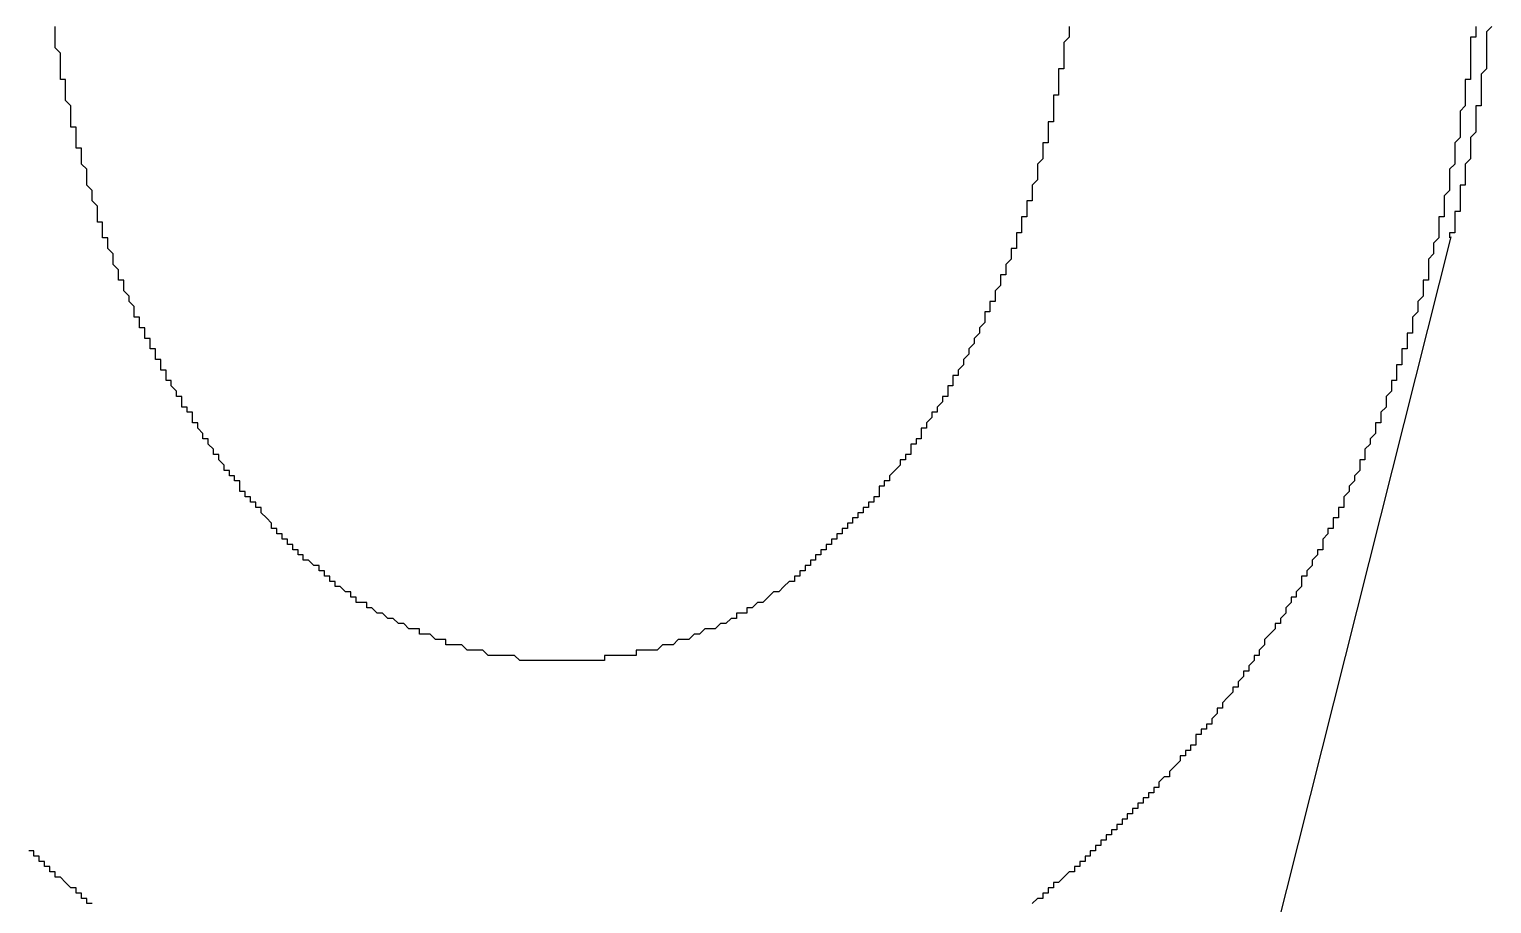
# Model space of a CAD drawing. Header units: inches. Extents: x -233729 to 737493, y -275239 to 196021.
# Drawn here: x 358085.2 to 358362.1, y -220862.6 to -220697.1 of the extents above; entities that cross this region are included whole.
import ezdxf

# ---------------------------------------------------------------- set-up
doc = ezdxf.new("R2010")
doc.units = ezdxf.units.IN
doc.header["$MEASUREMENT"] = 0
doc.layers.add('_FL_FAC_OFFICES', color=252, linetype='Continuous')
doc.layers.add('_FL_FAC_WALLS', color=252, linetype='Continuous')

# ---------------------------------------------------------------- blocks, each defined once
blk = doc.blocks.new('FL_Building')
at = {"layer": '_FL_FAC_OFFICES', "color": 0}
blk.add_line((2245200.35, -305230.83), (2245254.48, -305015.9), dxfattribs=at)
for points in [[(2244998.18, -305010.12, 0), (2244998.18, -305010.12, 0), (2244997.18, -305009.12, 0), (2244997.18, -305009.12, 0), (2244997.18, -305008.12, 0), (2244997.18, -305008.12, 0), (2244997.18, -305007.12, 0), (2244997.18, -305007.12, 0), (2244996.18, -305006.12, 0), (2244996.18, -305006.12, 0), (2244996.18, -305005.12, 0), (2244996.18, -305005.12, 0), (2244996.18, -305004.12, 0), (2244996.18, -305003.12, 0), (2244996.18, -305003.12, 0), (2244995.18, -305002.12, 0), (2244995.18, -305002.12, 0), (2244995.18, -305001.12, 0), (2244995.18, -305001.12, 0), (2244995.18, -305000.12, 0), (2244995.18, -305000.12, 0), (2244995.18, -304999.12, 0), (2244994.18, -304999.12, 0), (2244994.18, -304998.12, 0), (2244994.18, -304998.12, 0), (2244994.18, -304997.12, 0), (2244994.18, -304996.12, 0), (2244994.18, -304996.12, 0), (2244994.18, -304995.12, 0), (2244993.18, -304995.12, 0), (2244993.18, -304994.12, 0), (2244993.18, -304994.12, 0), (2244993.18, -304993.12, 0), (2244993.18, -304993.12, 0), (2244993.18, -304992.12, 0), (2244993.18, -304992.12, 0), (2244993.18, -304991.12, 0), (2244992.18, -304990.12, 0), (2244992.18, -304990.12, 0), (2244992.18, -304989.12, 0), (2244992.18, -304989.12, 0), (2244992.18, -304988.12, 0), (2244992.18, -304988.12, 0), (2244992.18, -304987.12, 0), (2244992.18, -304987.12, 0), (2244992.18, -304986.12, 0), (2244991.18, -304986.12, 0), (2244991.18, -304985.12, 0), (2244991.18, -304984.12, 0), (2244991.18, -304984.12, 0), (2244991.18, -304983.12, 0), (2244991.18, -304983.12, 0), (2244991.18, -304982.12, 0), (2244991.18, -304982.12, 0), (2244991.18, -304981.12, 0), (2244991.18, -304981.12, 0), (2244990.18, -304980.12, 0), (2244990.18, -304980.12, 0), (2244990.18, -304979.12, 0), (2244990.18, -304978.12, 0), (2244990.18, -304978.12, 0), (2244990.18, -304977.12, 0), (2244990.18, -304977.12, 0), (2244990.18, -304976.12, 0)], [(2245182.18, -304976.12, 0), (2245182.18, -304977.12, 0), (2245182.18, -304977.12, 0), (2245182.18, -304978.12, 0), (2245182.18, -304978.12, 0), (2245181.18, -304979.12, 0), (2245181.18, -304980.12, 0), (2245181.18, -304980.12, 0), (2245181.18, -304981.12, 0), (2245181.18, -304981.12, 0), (2245181.18, -304982.12, 0), (2245181.18, -304982.12, 0), (2245181.18, -304983.12, 0), (2245181.18, -304983.12, 0), (2245181.18, -304984.12, 0), (2245180.18, -304984.12, 0), (2245180.18, -304985.12, 0), (2245180.18, -304986.12, 0), (2245180.18, -304986.12, 0), (2245180.18, -304987.12, 0), (2245180.18, -304987.12, 0), (2245180.18, -304988.12, 0), (2245180.18, -304988.12, 0), (2245180.18, -304989.12, 0), (2245179.18, -304989.12, 0), (2245179.18, -304990.12, 0), (2245179.18, -304990.12, 0), (2245179.18, -304991.12, 0), (2245179.18, -304992.12, 0), (2245179.18, -304992.12, 0), (2245179.18, -304993.12, 0), (2245179.18, -304993.12, 0), (2245179.18, -304994.12, 0), (2245178.18, -304994.12, 0), (2245178.18, -304995.12, 0), (2245178.18, -304995.12, 0), (2245178.18, -304996.12, 0), (2245178.18, -304996.12, 0), (2245178.18, -304997.12, 0), (2245178.18, -304998.12, 0), (2245177.18, -304998.12, 0), (2245177.18, -304999.12, 0), (2245177.18, -304999.12, 0), (2245177.18, -305000.12, 0), (2245177.18, -305000.12, 0), (2245177.18, -305001.12, 0), (2245177.18, -305001.12, 0), (2245176.18, -305002.12, 0), (2245176.18, -305002.12, 0), (2245176.18, -305003.12, 0), (2245176.18, -305003.12, 0), (2245176.18, -305004.12, 0), (2245176.18, -305005.12, 0), (2245176.18, -305005.12, 0), (2245175.18, -305006.12, 0), (2245175.18, -305006.12, 0), (2245175.18, -305007.12, 0), (2245175.18, -305007.12, 0), (2245175.18, -305008.12, 0), (2245175.18, -305008.12, 0), (2245175.18, -305009.12, 0), (2245174.18, -305009.12, 0), (2245174.18, -305010.12, 0), (2245174.18, -305010.12, 0)], [(2245259.18, -304976.12, 0), (2245259.18, -304977.12, 0), (2245259.18, -304978.12, 0), (2245258.18, -304978.12, 0), (2245258.18, -304979.12, 0), (2245258.18, -304980.12, 0), (2245258.18, -304981.12, 0), (2245258.18, -304981.12, 0), (2245258.18, -304982.12, 0), (2245258.18, -304983.12, 0), (2245258.18, -304983.12, 0), (2245258.18, -304984.12, 0), (2245258.18, -304985.12, 0), (2245258.18, -304986.12, 0), (2245257.18, -304986.12, 0), (2245257.18, -304987.12, 0), (2245257.18, -304988.12, 0), (2245257.18, -304989.12, 0), (2245257.18, -304989.12, 0), (2245257.18, -304990.12, 0), (2245257.18, -304991.12, 0), (2245257.18, -304991.12, 0), (2245256.18, -304992.12, 0), (2245256.18, -304993.12, 0), (2245256.18, -304994.12, 0), (2245256.18, -304994.12, 0), (2245256.18, -304995.12, 0), (2245256.18, -304996.12, 0), (2245256.18, -304996.12, 0), (2245256.18, -304997.12, 0), (2245255.18, -304998.12, 0), (2245255.18, -304999.12, 0), (2245255.18, -304999.12, 0), (2245255.18, -305000.12, 0), (2245255.18, -305001.12, 0), (2245255.18, -305002.12, 0), (2245255.18, -305002.12, 0), (2245254.18, -305003.12, 0), (2245254.18, -305004.12, 0), (2245254.18, -305004.12, 0), (2245254.18, -305005.12, 0), (2245254.18, -305006.12, 0), (2245254.18, -305007.12, 0), (2245254.18, -305007.12, 0), (2245253.18, -305008.12, 0), (2245253.18, -305009.12, 0), (2245253.18, -305009.12, 0), (2245253.18, -305010.12, 0), (2245253.18, -305011.12, 0), (2245253.18, -305012.12, 0), (2245252.18, -305012.12, 0), (2245252.18, -305013.12, 0), (2245252.18, -305014.12, 0), (2245252.18, -305014.12, 0), (2245252.18, -305015.12, 0), (2245252.18, -305016.12, 0), (2245251.18, -305017.12, 0), (2245251.18, -305017.12, 0), (2245251.18, -305018.12, 0), (2245251.18, -305019.12, 0), (2245251.18, -305019.12, 0), (2245250.18, -305020.12, 0), (2245250.18, -305021.12, 0), (2245250.18, -305022.12, 0), (2245250.18, -305022.12, 0), (2245250.18, -305023.12, 0), (2245250.18, -305024.12, 0), (2245249.18, -305024.12, 0), (2245249.18, -305025.12, 0), (2245249.18, -305026.12, 0), (2245249.18, -305027.12, 0), (2245249.18, -305027.12, 0), (2245248.18, -305028.12, 0), (2245248.18, -305029.12, 0), (2245248.18, -305029.12, 0), (2245248.18, -305030.12, 0), (2245247.18, -305031.12, 0), (2245247.18, -305031.12, 0), (2245247.18, -305032.12, 0), (2245247.18, -305033.12, 0)], [(2245262.18, -304976.12, 0), (2245261.18, -304977.12, 0), (2245261.18, -304978.12, 0), (2245261.18, -304978.12, 0), (2245261.18, -304979.12, 0), (2245261.18, -304979.12, 0), (2245261.18, -304980.12, 0), (2245261.18, -304981.12, 0), (2245261.18, -304981.12, 0), (2245261.18, -304982.12, 0), (2245261.18, -304982.12, 0), (2245261.18, -304983.12, 0), (2245261.18, -304984.12, 0), (2245261.18, -304984.12, 0), (2245260.18, -304985.12, 0), (2245260.18, -304985.12, 0), (2245260.18, -304986.12, 0), (2245260.18, -304987.12, 0), (2245260.18, -304987.12, 0), (2245260.18, -304988.12, 0), (2245260.18, -304988.12, 0), (2245260.18, -304989.12, 0), (2245260.18, -304989.12, 0), (2245260.18, -304990.12, 0), (2245260.18, -304991.12, 0), (2245259.18, -304991.12, 0), (2245259.18, -304992.12, 0), (2245259.18, -304992.12, 0), (2245259.18, -304993.12, 0), (2245259.18, -304994.12, 0), (2245259.18, -304994.12, 0), (2245259.18, -304995.12, 0), (2245259.18, -304995.12, 0), (2245259.18, -304996.12, 0), (2245258.18, -304997.12, 0), (2245258.18, -304997.12, 0), (2245258.18, -304998.12, 0), (2245258.18, -304998.12, 0), (2245258.18, -304999.12, 0), (2245258.18, -304999.12, 0), (2245258.18, -305000.12, 0), (2245258.18, -305001.12, 0), (2245258.18, -305001.12, 0), (2245257.18, -305002.12, 0), (2245257.18, -305002.12, 0), (2245257.18, -305003.12, 0), (2245257.18, -305004.12, 0), (2245257.18, -305004.12, 0), (2245257.18, -305005.12, 0), (2245257.18, -305005.12, 0), (2245257.18, -305006.12, 0), (2245256.18, -305006.12, 0), (2245256.18, -305007.12, 0), (2245256.18, -305008.12, 0), (2245256.18, -305008.12, 0), (2245256.18, -305009.12, 0), (2245256.18, -305009.12, 0), (2245256.18, -305010.12, 0), (2245256.18, -305011.12, 0), (2245255.18, -305011.12, 0), (2245255.18, -305012.12, 0), (2245255.18, -305012.12, 0), (2245255.18, -305013.12, 0), (2245255.18, -305013.12, 0), (2245255.18, -305014.12, 0), (2245255.18, -305015.12, 0), (2245254.18, -305015.12, 0), (2245254.18, -305016.12, 0)], [(2245023.18, -305061.12, 0), (2245023.18, -305060.12, 0), (2245023.18, -305060.12, 0), (2245022.18, -305060.12, 0), (2245022.18, -305059.12, 0), (2245022.18, -305059.12, 0), (2245022.18, -305059.12, 0), (2245021.18, -305058.12, 0), (2245021.18, -305058.12, 0), (2245021.18, -305058.12, 0), (2245021.18, -305057.12, 0), (2245020.18, -305057.12, 0), (2245020.18, -305057.12, 0), (2245020.18, -305056.12, 0), (2245020.18, -305056.12, 0), (2245019.18, -305055.12, 0), (2245019.18, -305055.12, 0), (2245019.18, -305055.12, 0), (2245019.18, -305054.12, 0), (2245018.18, -305054.12, 0), (2245018.18, -305054.12, 0), (2245018.18, -305053.12, 0), (2245018.18, -305053.12, 0), (2245017.18, -305052.12, 0), (2245017.18, -305052.12, 0), (2245017.18, -305052.12, 0), (2245017.18, -305051.12, 0), (2245016.18, -305051.12, 0), (2245016.18, -305051.12, 0), (2245016.18, -305050.12, 0), (2245016.18, -305050.12, 0), (2245016.18, -305049.12, 0), (2245015.18, -305049.12, 0), (2245015.18, -305049.12, 0), (2245015.18, -305048.12, 0), (2245015.18, -305048.12, 0), (2245014.18, -305048.12, 0), (2245014.18, -305047.12, 0), (2245014.18, -305047.12, 0), (2245014.18, -305046.12, 0), (2245013.18, -305046.12, 0), (2245013.18, -305046.12, 0), (2245013.18, -305045.12, 0), (2245013.18, -305045.12, 0), (2245013.18, -305045.12, 0), (2245012.18, -305044.12, 0), (2245012.18, -305044.12, 0), (2245012.18, -305043.12, 0), (2245012.18, -305043.12, 0), (2245011.18, -305043.12, 0), (2245011.18, -305042.12, 0), (2245011.18, -305042.12, 0), (2245011.18, -305041.12, 0), (2245011.18, -305041.12, 0), (2245010.18, -305041.12, 0), (2245010.18, -305040.12, 0), (2245010.18, -305040.12, 0), (2245010.18, -305039.12, 0), (2245010.18, -305039.12, 0), (2245009.18, -305039.12, 0), (2245009.18, -305038.12, 0), (2245009.18, -305038.12, 0), (2245009.18, -305038.12, 0), (2245009.18, -305037.12, 0), (2245008.18, -305037.12, 0), (2245008.18, -305036.12, 0), (2245008.18, -305036.12, 0), (2245008.18, -305036.12, 0), (2245008.18, -305035.12, 0), (2245007.18, -305035.12, 0), (2245007.18, -305034.12, 0), (2245007.18, -305034.12, 0), (2245007.18, -305034.12, 0), (2245007.18, -305033.12, 0), (2245006.18, -305033.12, 0), (2245006.18, -305032.12, 0), (2245006.18, -305032.12, 0), (2245006.18, -305032.12, 0), (2245006.18, -305031.12, 0), (2245005.18, -305031.12, 0), (2245005.18, -305030.12, 0), (2245005.18, -305030.12, 0), (2245005.18, -305030.12, 0), (2245005.18, -305029.12, 0), (2245005.18, -305029.12, 0), (2245004.18, -305028.12, 0), (2245004.18, -305028.12, 0), (2245004.18, -305027.12, 0), (2245004.18, -305027.12, 0), (2245004.18, -305027.12, 0), (2245003.18, -305026.12, 0), (2245003.18, -305026.12, 0), (2245003.18, -305025.12, 0), (2245003.18, -305025.12, 0), (2245003.18, -305025.12, 0), (2245003.18, -305024.12, 0), (2245002.18, -305024.12, 0), (2245002.18, -305023.12, 0), (2245002.18, -305023.12, 0), (2245002.18, -305023.12, 0), (2245002.18, -305022.12, 0), (2245002.18, -305022.12, 0), (2245001.18, -305021.12, 0), (2245001.18, -305021.12, 0), (2245001.18, -305020.12, 0), (2245001.18, -305020.12, 0), (2245001.18, -305020.12, 0), (2245001.18, -305019.12, 0), (2245001.18, -305019.12, 0), (2245000.18, -305018.12, 0), (2245000.18, -305018.12, 0), (2245000.18, -305018.12, 0), (2245000.18, -305017.12, 0), (2245000.18, -305017.12, 0), (2245000.18, -305016.12, 0), (2244999.18, -305016.12, 0), (2244999.18, -305015.12, 0), (2244999.18, -305015.12, 0), (2244999.18, -305015.12, 0), (2244999.18, -305014.12, 0), (2244999.18, -305014.12, 0), (2244999.18, -305013.12, 0), (2244999.18, -305013.12, 0), (2244998.18, -305013.12, 0), (2244998.18, -305012.12, 0), (2244998.18, -305012.12, 0), (2244998.18, -305011.12, 0), (2244998.18, -305011.12, 0), (2244998.18, -305010.12, 0)], [(2245174.18, -305010.12, 0), (2245174.18, -305011.12, 0), (2245174.18, -305011.12, 0), (2245174.18, -305012.12, 0), (2245173.18, -305012.12, 0), (2245173.18, -305013.12, 0), (2245173.18, -305013.12, 0), (2245173.18, -305013.12, 0), (2245173.18, -305014.12, 0), (2245173.18, -305014.12, 0), (2245173.18, -305015.12, 0), (2245173.18, -305015.12, 0), (2245172.18, -305015.12, 0), (2245172.18, -305016.12, 0), (2245172.18, -305016.12, 0), (2245172.18, -305017.12, 0), (2245172.18, -305017.12, 0), (2245172.18, -305018.12, 0), (2245171.18, -305018.12, 0), (2245171.18, -305018.12, 0), (2245171.18, -305019.12, 0), (2245171.18, -305019.12, 0), (2245171.18, -305020.12, 0), (2245171.18, -305020.12, 0), (2245171.18, -305020.12, 0), (2245170.18, -305021.12, 0), (2245170.18, -305021.12, 0), (2245170.18, -305022.12, 0), (2245170.18, -305022.12, 0), (2245170.18, -305023.12, 0), (2245170.18, -305023.12, 0), (2245169.18, -305023.12, 0), (2245169.18, -305024.12, 0), (2245169.18, -305024.12, 0), (2245169.18, -305025.12, 0), (2245169.18, -305025.12, 0), (2245169.18, -305025.12, 0), (2245168.18, -305026.12, 0), (2245168.18, -305026.12, 0), (2245168.18, -305027.12, 0), (2245168.18, -305027.12, 0), (2245168.18, -305027.12, 0), (2245168.18, -305028.12, 0), (2245167.18, -305028.12, 0), (2245167.18, -305029.12, 0), (2245167.18, -305029.12, 0), (2245167.18, -305030.12, 0), (2245167.18, -305030.12, 0), (2245166.18, -305030.12, 0), (2245166.18, -305031.12, 0), (2245166.18, -305031.12, 0), (2245166.18, -305032.12, 0), (2245166.18, -305032.12, 0), (2245166.18, -305032.12, 0), (2245165.18, -305033.12, 0), (2245165.18, -305033.12, 0), (2245165.18, -305034.12, 0), (2245165.18, -305034.12, 0), (2245165.18, -305034.12, 0), (2245164.18, -305035.12, 0), (2245164.18, -305035.12, 0), (2245164.18, -305036.12, 0), (2245164.18, -305036.12, 0), (2245164.18, -305036.12, 0), (2245163.18, -305037.12, 0), (2245163.18, -305037.12, 0), (2245163.18, -305038.12, 0), (2245163.18, -305038.12, 0), (2245163.18, -305038.12, 0), (2245162.18, -305039.12, 0), (2245162.18, -305039.12, 0), (2245162.18, -305039.12, 0), (2245162.18, -305040.12, 0), (2245162.18, -305040.12, 0), (2245161.18, -305041.12, 0), (2245161.18, -305041.12, 0), (2245161.18, -305041.12, 0), (2245161.18, -305042.12, 0), (2245160.18, -305042.12, 0), (2245160.18, -305043.12, 0), (2245160.18, -305043.12, 0), (2245160.18, -305043.12, 0), (2245160.18, -305044.12, 0), (2245159.18, -305044.12, 0), (2245159.18, -305045.12, 0), (2245159.18, -305045.12, 0), (2245159.18, -305045.12, 0), (2245159.18, -305046.12, 0), (2245158.18, -305046.12, 0), (2245158.18, -305046.12, 0), (2245158.18, -305047.12, 0), (2245158.18, -305047.12, 0), (2245157.18, -305048.12, 0), (2245157.18, -305048.12, 0), (2245157.18, -305048.12, 0), (2245157.18, -305049.12, 0), (2245156.18, -305049.12, 0), (2245156.18, -305049.12, 0), (2245156.18, -305050.12, 0), (2245156.18, -305050.12, 0), (2245155.18, -305051.12, 0), (2245155.18, -305051.12, 0), (2245155.18, -305051.12, 0), (2245155.18, -305052.12, 0), (2245155.18, -305052.12, 0), (2245154.18, -305052.12, 0), (2245154.18, -305053.12, 0), (2245154.18, -305053.12, 0), (2245154.18, -305054.12, 0), (2245153.18, -305054.12, 0), (2245153.18, -305054.12, 0), (2245153.18, -305055.12, 0), (2245153.18, -305055.12, 0), (2245152.18, -305055.12, 0), (2245152.18, -305056.12, 0), (2245152.18, -305056.12, 0), (2245152.18, -305057.12, 0), (2245151.18, -305057.12, 0), (2245151.18, -305057.12, 0), (2245151.18, -305058.12, 0), (2245151.18, -305058.12, 0), (2245150.18, -305058.12, 0), (2245150.18, -305059.12, 0), (2245150.18, -305059.12, 0), (2245150.18, -305059.12, 0), (2245149.18, -305060.12, 0), (2245149.18, -305060.12, 0), (2245149.18, -305060.12, 0), (2245148.18, -305061.12, 0)], [(2245247.18, -305033.12, 0), (2245247.18, -305034.12, 0), (2245246.18, -305034.12, 0), (2245246.18, -305035.12, 0), (2245246.18, -305035.12, 0), (2245246.18, -305036.12, 0), (2245246.18, -305037.12, 0), (2245245.18, -305037.12, 0), (2245245.18, -305038.12, 0), (2245245.18, -305038.12, 0), (2245245.18, -305039.12, 0), (2245245.18, -305040.12, 0), (2245244.18, -305040.12, 0), (2245244.18, -305041.12, 0), (2245244.18, -305041.12, 0), (2245244.18, -305042.12, 0), (2245244.18, -305043.12, 0), (2245243.18, -305043.12, 0), (2245243.18, -305044.12, 0), (2245243.18, -305045.12, 0), (2245243.18, -305045.12, 0), (2245242.18, -305046.12, 0), (2245242.18, -305046.12, 0), (2245242.18, -305047.12, 0), (2245242.18, -305048.12, 0), (2245242.18, -305048.12, 0), (2245241.18, -305049.12, 0), (2245241.18, -305049.12, 0), (2245241.18, -305050.12, 0), (2245241.18, -305051.12, 0), (2245240.18, -305051.12, 0), (2245240.18, -305052.12, 0), (2245240.18, -305052.12, 0), (2245240.18, -305053.12, 0), (2245239.18, -305054.12, 0), (2245239.18, -305054.12, 0), (2245239.18, -305055.12, 0), (2245239.18, -305055.12, 0), (2245238.18, -305056.12, 0), (2245238.18, -305057.12, 0), (2245238.18, -305057.12, 0), (2245238.18, -305058.12, 0), (2245237.18, -305058.12, 0), (2245237.18, -305059.12, 0), (2245237.18, -305060.12, 0), (2245237.18, -305060.12, 0), (2245236.18, -305061.12, 0), (2245236.18, -305061.12, 0), (2245236.18, -305062.12, 0), (2245236.18, -305062.12, 0), (2245235.18, -305063.12, 0), (2245235.18, -305064.12, 0), (2245235.18, -305064.12, 0), (2245234.18, -305065.12, 0), (2245234.18, -305065.12, 0), (2245234.18, -305066.12, 0), (2245234.18, -305067.12, 0), (2245233.18, -305067.12, 0), (2245233.18, -305068.12, 0), (2245233.18, -305068.12, 0), (2245233.18, -305069.12, 0), (2245232.18, -305069.12, 0), (2245232.18, -305070.12, 0), (2245232.18, -305071.12, 0), (2245231.18, -305071.12, 0), (2245231.18, -305072.12, 0), (2245231.18, -305072.12, 0), (2245230.18, -305073.12, 0), (2245230.18, -305074.12, 0), (2245230.18, -305074.12, 0), (2245230.18, -305075.12, 0), (2245229.18, -305075.12, 0), (2245229.18, -305076.12, 0), (2245229.18, -305076.12, 0), (2245228.18, -305077.12, 0), (2245228.18, -305077.12, 0), (2245228.18, -305078.12, 0), (2245227.18, -305079.12, 0), (2245227.18, -305079.12, 0), (2245227.18, -305080.12, 0), (2245226.18, -305080.12, 0), (2245226.18, -305081.12, 0), (2245226.18, -305081.12, 0), (2245226.18, -305082.12, 0), (2245225.18, -305083.12, 0), (2245225.18, -305083.12, 0), (2245225.18, -305084.12, 0), (2245224.18, -305084.12, 0), (2245224.18, -305085.12, 0), (2245224.18, -305085.12, 0), (2245223.18, -305086.12, 0), (2245223.18, -305086.12, 0), (2245223.18, -305087.12, 0), (2245222.18, -305088.12, 0), (2245222.18, -305088.12, 0), (2245222.18, -305089.12, 0), (2245221.18, -305089.12, 0), (2245221.18, -305090.12, 0), (2245221.18, -305090.12, 0), (2245220.18, -305091.12, 0), (2245220.18, -305091.12, 0), (2245219.18, -305092.12, 0), (2245219.18, -305093.12, 0), (2245219.18, -305093.12, 0), (2245218.18, -305094.12, 0), (2245218.18, -305094.12, 0), (2245218.18, -305095.12, 0), (2245217.18, -305095.12, 0), (2245217.18, -305096.12, 0), (2245217.18, -305096.12, 0), (2245216.18, -305097.12, 0), (2245216.18, -305097.12, 0), (2245216.18, -305098.12, 0), (2245215.18, -305098.12, 0), (2245215.18, -305099.12, 0), (2245214.18, -305100.12, 0), (2245214.18, -305100.12, 0), (2245214.18, -305101.12, 0), (2245213.18, -305101.12, 0), (2245213.18, -305102.12, 0), (2245213.18, -305102.12, 0), (2245212.18, -305103.12, 0), (2245212.18, -305103.12, 0), (2245211.18, -305104.12, 0), (2245211.18, -305104.12, 0), (2245211.18, -305105.12, 0), (2245210.18, -305105.12, 0), (2245210.18, -305106.12, 0), (2245210.18, -305106.12, 0)], [(2245044.18, -305082.12, 0), (2245044.18, -305082.12, 0), (2245044.18, -305082.12, 0), (2245043.18, -305082.12, 0), (2245043.18, -305082.12, 0), (2245043.18, -305081.12, 0), (2245043.18, -305081.12, 0), (2245043.18, -305081.12, 0), (2245043.18, -305081.12, 0), (2245042.18, -305081.12, 0), (2245042.18, -305081.12, 0), (2245042.18, -305081.12, 0), (2245042.18, -305080.12, 0), (2245042.18, -305080.12, 0), (2245041.18, -305080.12, 0), (2245041.18, -305080.12, 0), (2245041.18, -305080.12, 0), (2245041.18, -305080.12, 0), (2245041.18, -305079.12, 0), (2245041.18, -305079.12, 0), (2245040.18, -305079.12, 0), (2245040.18, -305079.12, 0), (2245040.18, -305079.12, 0), (2245040.18, -305079.12, 0), (2245040.18, -305079.12, 0), (2245040.18, -305078.12, 0), (2245039.18, -305078.12, 0), (2245039.18, -305078.12, 0), (2245039.18, -305078.12, 0), (2245039.18, -305078.12, 0), (2245039.18, -305078.12, 0), (2245038.18, -305077.12, 0), (2245038.18, -305077.12, 0), (2245038.18, -305077.12, 0), (2245038.18, -305077.12, 0), (2245038.18, -305077.12, 0), (2245038.18, -305077.12, 0), (2245037.18, -305077.12, 0), (2245037.18, -305076.12, 0), (2245037.18, -305076.12, 0), (2245037.18, -305076.12, 0), (2245037.18, -305076.12, 0), (2245037.18, -305076.12, 0), (2245036.18, -305076.12, 0), (2245036.18, -305075.12, 0), (2245036.18, -305075.12, 0), (2245036.18, -305075.12, 0), (2245036.18, -305075.12, 0), (2245036.18, -305075.12, 0), (2245035.18, -305075.12, 0), (2245035.18, -305074.12, 0), (2245035.18, -305074.12, 0), (2245035.18, -305074.12, 0), (2245035.18, -305074.12, 0), (2245035.18, -305074.12, 0), (2245034.18, -305074.12, 0), (2245034.18, -305073.12, 0), (2245034.18, -305073.12, 0), (2245034.18, -305073.12, 0), (2245034.18, -305073.12, 0), (2245034.18, -305073.12, 0), (2245033.18, -305073.12, 0), (2245033.18, -305072.12, 0), (2245033.18, -305072.12, 0), (2245033.18, -305072.12, 0), (2245033.18, -305072.12, 0), (2245033.18, -305072.12, 0), (2245032.18, -305072.12, 0), (2245032.18, -305071.12, 0), (2245032.18, -305071.12, 0), (2245032.18, -305071.12, 0), (2245032.18, -305071.12, 0), (2245032.18, -305071.12, 0), (2245031.18, -305071.12, 0), (2245031.18, -305070.12, 0), (2245031.18, -305070.12, 0), (2245031.18, -305070.12, 0), (2245031.18, -305070.12, 0), (2245031.18, -305070.12, 0), (2245031.18, -305070.12, 0), (2245030.18, -305069.12, 0), (2245030.18, -305069.12, 0), (2245030.18, -305069.12, 0), (2245030.18, -305069.12, 0), (2245030.18, -305069.12, 0), (2245030.18, -305069.12, 0), (2245029.18, -305068.12, 0), (2245029.18, -305068.12, 0), (2245029.18, -305068.12, 0), (2245029.18, -305068.12, 0), (2245029.18, -305068.12, 0), (2245029.18, -305068.12, 0), (2245029.18, -305067.12, 0), (2245028.18, -305067.12, 0), (2245028.18, -305067.12, 0), (2245028.18, -305067.12, 0), (2245028.18, -305067.12, 0), (2245028.18, -305066.12, 0), (2245028.18, -305066.12, 0), (2245027.18, -305066.12, 0), (2245027.18, -305066.12, 0), (2245027.18, -305066.12, 0), (2245027.18, -305066.12, 0), (2245027.18, -305065.12, 0), (2245027.18, -305065.12, 0), (2245027.18, -305065.12, 0), (2245026.18, -305065.12, 0), (2245026.18, -305065.12, 0), (2245026.18, -305065.12, 0), (2245026.18, -305064.12, 0), (2245026.18, -305064.12, 0), (2245026.18, -305064.12, 0), (2245026.18, -305064.12, 0), (2245025.18, -305064.12, 0), (2245025.18, -305063.12, 0), (2245025.18, -305063.12, 0), (2245025.18, -305063.12, 0), (2245025.18, -305063.12, 0), (2245025.18, -305063.12, 0), (2245025.18, -305062.12, 0), (2245024.18, -305062.12, 0), (2245024.18, -305062.12, 0), (2245024.18, -305062.12, 0), (2245024.18, -305062.12, 0), (2245024.18, -305062.12, 0), (2245024.18, -305061.12, 0), (2245024.18, -305061.12, 0), (2245023.18, -305061.12, 0), (2245023.18, -305061.12, 0)], [(2245148.18, -305061.12, 0), (2245148.18, -305061.12, 0), (2245148.18, -305061.12, 0), (2245148.18, -305061.12, 0), (2245148.18, -305062.12, 0), (2245148.18, -305062.12, 0), (2245148.18, -305062.12, 0), (2245147.18, -305062.12, 0), (2245147.18, -305062.12, 0), (2245147.18, -305062.12, 0), (2245147.18, -305063.12, 0), (2245147.18, -305063.12, 0), (2245147.18, -305063.12, 0), (2245147.18, -305063.12, 0), (2245146.18, -305063.12, 0), (2245146.18, -305064.12, 0), (2245146.18, -305064.12, 0), (2245146.18, -305064.12, 0), (2245146.18, -305064.12, 0), (2245146.18, -305064.12, 0), (2245146.18, -305065.12, 0), (2245145.18, -305065.12, 0), (2245145.18, -305065.12, 0), (2245145.18, -305065.12, 0), (2245145.18, -305065.12, 0), (2245145.18, -305065.12, 0), (2245145.18, -305066.12, 0), (2245145.18, -305066.12, 0), (2245144.18, -305066.12, 0), (2245144.18, -305066.12, 0), (2245144.18, -305066.12, 0), (2245144.18, -305066.12, 0), (2245144.18, -305067.12, 0), (2245144.18, -305067.12, 0), (2245144.18, -305067.12, 0), (2245143.18, -305067.12, 0), (2245143.18, -305067.12, 0), (2245143.18, -305068.12, 0), (2245143.18, -305068.12, 0), (2245143.18, -305068.12, 0), (2245143.18, -305068.12, 0), (2245142.18, -305068.12, 0), (2245142.18, -305068.12, 0), (2245142.18, -305069.12, 0), (2245142.18, -305069.12, 0), (2245142.18, -305069.12, 0), (2245142.18, -305069.12, 0), (2245142.18, -305069.12, 0), (2245141.18, -305069.12, 0), (2245141.18, -305070.12, 0), (2245141.18, -305070.12, 0), (2245141.18, -305070.12, 0), (2245141.18, -305070.12, 0), (2245141.18, -305070.12, 0), (2245140.18, -305070.12, 0), (2245140.18, -305071.12, 0), (2245140.18, -305071.12, 0), (2245140.18, -305071.12, 0), (2245140.18, -305071.12, 0), (2245140.18, -305071.12, 0), (2245139.18, -305071.12, 0), (2245139.18, -305072.12, 0), (2245139.18, -305072.12, 0), (2245139.18, -305072.12, 0), (2245139.18, -305072.12, 0), (2245139.18, -305072.12, 0), (2245138.18, -305072.12, 0), (2245138.18, -305073.12, 0), (2245138.18, -305073.12, 0), (2245138.18, -305073.12, 0), (2245138.18, -305073.12, 0), (2245138.18, -305073.12, 0), (2245137.18, -305073.12, 0), (2245137.18, -305074.12, 0), (2245137.18, -305074.12, 0), (2245137.18, -305074.12, 0), (2245137.18, -305074.12, 0), (2245137.18, -305074.12, 0), (2245136.18, -305074.12, 0), (2245136.18, -305075.12, 0), (2245136.18, -305075.12, 0), (2245136.18, -305075.12, 0), (2245136.18, -305075.12, 0), (2245136.18, -305075.12, 0), (2245135.18, -305075.12, 0), (2245135.18, -305076.12, 0), (2245135.18, -305076.12, 0), (2245135.18, -305076.12, 0), (2245135.18, -305076.12, 0), (2245135.18, -305076.12, 0), (2245134.18, -305076.12, 0), (2245134.18, -305077.12, 0), (2245134.18, -305077.12, 0), (2245134.18, -305077.12, 0), (2245134.18, -305077.12, 0), (2245134.18, -305077.12, 0), (2245133.18, -305077.12, 0), (2245133.18, -305077.12, 0), (2245133.18, -305078.12, 0), (2245133.18, -305078.12, 0), (2245133.18, -305078.12, 0), (2245133.18, -305078.12, 0), (2245132.18, -305078.12, 0), (2245132.18, -305078.12, 0), (2245132.18, -305079.12, 0), (2245132.18, -305079.12, 0), (2245132.18, -305079.12, 0), (2245131.18, -305079.12, 0), (2245131.18, -305079.12, 0), (2245131.18, -305079.12, 0), (2245131.18, -305079.12, 0), (2245131.18, -305080.12, 0), (2245131.18, -305080.12, 0), (2245130.18, -305080.12, 0), (2245130.18, -305080.12, 0), (2245130.18, -305080.12, 0), (2245130.18, -305080.12, 0), (2245130.18, -305081.12, 0), (2245130.18, -305081.12, 0), (2245129.18, -305081.12, 0), (2245129.18, -305081.12, 0), (2245129.18, -305081.12, 0), (2245129.18, -305081.12, 0), (2245129.18, -305081.12, 0), (2245128.18, -305082.12, 0), (2245128.18, -305082.12, 0), (2245128.18, -305082.12, 0), (2245128.18, -305082.12, 0), (2245128.18, -305082.12, 0)], [(2245128.18, -305082.12, 0), (2245127.18, -305083.12, 0), (2245127.18, -305083.12, 0), (2245126.18, -305083.12, 0), (2245125.18, -305084.12, 0), (2245125.18, -305084.12, 0), (2245124.18, -305085.12, 0), (2245124.18, -305085.12, 0), (2245123.18, -305085.12, 0), (2245122.18, -305086.12, 0), (2245122.18, -305086.12, 0), (2245121.18, -305086.12, 0), (2245121.18, -305087.12, 0), (2245120.18, -305087.12, 0), (2245119.18, -305087.12, 0), (2245119.18, -305088.12, 0), (2245118.18, -305088.12, 0), (2245118.18, -305088.12, 0), (2245117.18, -305089.12, 0), (2245116.18, -305089.12, 0), (2245116.18, -305089.12, 0), (2245115.18, -305090.12, 0), (2245114.18, -305090.12, 0), (2245114.18, -305090.12, 0), (2245113.18, -305090.12, 0), (2245112.18, -305091.12, 0), (2245112.18, -305091.12, 0), (2245111.18, -305091.12, 0), (2245111.18, -305091.12, 0), (2245110.18, -305092.12, 0), (2245109.18, -305092.12, 0), (2245109.18, -305092.12, 0), (2245108.18, -305092.12, 0), (2245107.18, -305093.12, 0), (2245107.18, -305093.12, 0), (2245106.18, -305093.12, 0), (2245105.18, -305093.12, 0), (2245105.18, -305093.12, 0), (2245104.18, -305094.12, 0), (2245103.18, -305094.12, 0), (2245103.18, -305094.12, 0), (2245102.18, -305094.12, 0), (2245101.18, -305094.12, 0), (2245100.18, -305094.12, 0), (2245100.18, -305095.12, 0), (2245099.18, -305095.12, 0), (2245098.18, -305095.12, 0), (2245098.18, -305095.12, 0), (2245097.18, -305095.12, 0), (2245096.18, -305095.12, 0), (2245096.18, -305095.12, 0), (2245095.18, -305095.12, 0), (2245094.18, -305095.12, 0), (2245094.18, -305096.12, 0), (2245093.18, -305096.12, 0), (2245092.18, -305096.12, 0), (2245091.18, -305096.12, 0), (2245091.18, -305096.12, 0), (2245090.18, -305096.12, 0), (2245089.18, -305096.12, 0), (2245089.18, -305096.12, 0), (2245088.18, -305096.12, 0), (2245087.18, -305096.12, 0), (2245087.18, -305096.12, 0), (2245086.18, -305096.12, 0), (2245085.18, -305096.12, 0), (2245084.18, -305096.12, 0), (2245084.18, -305096.12, 0), (2245083.18, -305096.12, 0), (2245082.18, -305096.12, 0), (2245082.18, -305096.12, 0), (2245081.18, -305096.12, 0), (2245080.18, -305096.12, 0), (2245080.18, -305096.12, 0), (2245079.18, -305096.12, 0), (2245078.18, -305096.12, 0), (2245077.18, -305095.12, 0), (2245077.18, -305095.12, 0), (2245076.18, -305095.12, 0), (2245075.18, -305095.12, 0), (2245075.18, -305095.12, 0), (2245074.18, -305095.12, 0), (2245073.18, -305095.12, 0), (2245073.18, -305095.12, 0), (2245072.18, -305095.12, 0), (2245071.18, -305094.12, 0), (2245071.18, -305094.12, 0), (2245070.18, -305094.12, 0), (2245069.18, -305094.12, 0), (2245069.18, -305094.12, 0), (2245068.18, -305094.12, 0), (2245067.18, -305093.12, 0), (2245067.18, -305093.12, 0), (2245066.18, -305093.12, 0), (2245065.18, -305093.12, 0), (2245064.18, -305093.12, 0), (2245064.18, -305092.12, 0), (2245063.18, -305092.12, 0), (2245063.18, -305092.12, 0), (2245062.18, -305092.12, 0), (2245061.18, -305091.12, 0), (2245061.18, -305091.12, 0), (2245060.18, -305091.12, 0), (2245059.18, -305091.12, 0), (2245059.18, -305090.12, 0), (2245058.18, -305090.12, 0), (2245057.18, -305090.12, 0), (2245057.18, -305090.12, 0), (2245056.18, -305089.12, 0), (2245055.18, -305089.12, 0), (2245055.18, -305089.12, 0), (2245054.18, -305088.12, 0), (2245054.18, -305088.12, 0), (2245053.18, -305088.12, 0), (2245052.18, -305087.12, 0), (2245052.18, -305087.12, 0), (2245051.18, -305087.12, 0), (2245050.18, -305086.12, 0), (2245050.18, -305086.12, 0), (2245049.18, -305086.12, 0), (2245049.18, -305085.12, 0), (2245048.18, -305085.12, 0), (2245047.18, -305085.12, 0), (2245047.18, -305084.12, 0), (2245046.18, -305084.12, 0), (2245046.18, -305083.12, 0), (2245045.18, -305083.12, 0), (2245045.18, -305083.12, 0), (2245044.18, -305082.12, 0)], [(2244997.18, -305142.12, 0), (2244997.18, -305142.12, 0), (2244996.18, -305142.12, 0), (2244996.18, -305141.12, 0), (2244996.18, -305141.12, 0), (2244995.18, -305141.12, 0), (2244995.18, -305141.12, 0), (2244995.18, -305140.12, 0), (2244995.18, -305140.12, 0), (2244994.18, -305140.12, 0), (2244994.18, -305140.12, 0), (2244994.18, -305139.12, 0), (2244993.18, -305139.12, 0), (2244993.18, -305139.12, 0), (2244993.18, -305139.12, 0), (2244992.18, -305138.12, 0), (2244992.18, -305138.12, 0), (2244992.18, -305138.12, 0), (2244992.18, -305138.12, 0), (2244991.18, -305137.12, 0), (2244991.18, -305137.12, 0), (2244991.18, -305137.12, 0), (2244990.18, -305137.12, 0), (2244990.18, -305136.12, 0), (2244990.18, -305136.12, 0), (2244989.18, -305136.12, 0), (2244989.18, -305136.12, 0), (2244989.18, -305135.12, 0), (2244989.18, -305135.12, 0), (2244988.18, -305135.12, 0), (2244988.18, -305135.12, 0), (2244988.18, -305134.12, 0), (2244987.18, -305134.12, 0), (2244987.18, -305134.12, 0), (2244987.18, -305133.12, 0), (2244987.18, -305133.12, 0), (2244986.18, -305133.12, 0), (2244986.18, -305133.12, 0), (2244986.18, -305132.12, 0), (2244985.18, -305132.12, 0)], [(2245210.18, -305106.12, 0), (2245209.18, -305107.12, 0), (2245209.18, -305107.12, 0), (2245209.18, -305107.12, 0), (2245209.18, -305108.12, 0), (2245208.18, -305108.12, 0), (2245208.18, -305108.12, 0), (2245208.18, -305109.12, 0), (2245208.18, -305109.12, 0), (2245207.18, -305109.12, 0), (2245207.18, -305109.12, 0), (2245207.18, -305110.12, 0), (2245207.18, -305110.12, 0), (2245206.18, -305110.12, 0), (2245206.18, -305111.12, 0), (2245206.18, -305111.12, 0), (2245206.18, -305111.12, 0), (2245206.18, -305112.12, 0), (2245205.18, -305112.12, 0), (2245205.18, -305112.12, 0), (2245205.18, -305113.12, 0), (2245205.18, -305113.12, 0), (2245204.18, -305113.12, 0), (2245204.18, -305113.12, 0), (2245204.18, -305114.12, 0), (2245204.18, -305114.12, 0), (2245203.18, -305114.12, 0), (2245203.18, -305115.12, 0), (2245203.18, -305115.12, 0), (2245203.18, -305115.12, 0), (2245202.18, -305116.12, 0), (2245202.18, -305116.12, 0), (2245202.18, -305116.12, 0), (2245202.18, -305116.12, 0), (2245201.18, -305117.12, 0), (2245201.18, -305117.12, 0), (2245201.18, -305117.12, 0), (2245201.18, -305118.12, 0), (2245200.18, -305118.12, 0), (2245200.18, -305118.12, 0), (2245200.18, -305118.12, 0), (2245199.18, -305119.12, 0), (2245199.18, -305119.12, 0), (2245199.18, -305119.12, 0), (2245199.18, -305120.12, 0), (2245198.18, -305120.12, 0), (2245198.18, -305120.12, 0), (2245198.18, -305121.12, 0), (2245198.18, -305121.12, 0), (2245197.18, -305121.12, 0), (2245197.18, -305121.12, 0), (2245197.18, -305122.12, 0), (2245197.18, -305122.12, 0), (2245196.18, -305122.12, 0), (2245196.18, -305123.12, 0), (2245196.18, -305123.12, 0), (2245196.18, -305123.12, 0), (2245195.18, -305123.12, 0), (2245195.18, -305124.12, 0), (2245195.18, -305124.12, 0), (2245194.18, -305124.12, 0), (2245194.18, -305125.12, 0), (2245194.18, -305125.12, 0), (2245194.18, -305125.12, 0), (2245193.18, -305125.12, 0), (2245193.18, -305126.12, 0), (2245193.18, -305126.12, 0), (2245193.18, -305126.12, 0), (2245192.18, -305126.12, 0), (2245192.18, -305127.12, 0), (2245192.18, -305127.12, 0), (2245191.18, -305127.12, 0), (2245191.18, -305128.12, 0), (2245191.18, -305128.12, 0), (2245191.18, -305128.12, 0), (2245190.18, -305128.12, 0), (2245190.18, -305129.12, 0), (2245190.18, -305129.12, 0), (2245189.18, -305129.12, 0), (2245189.18, -305129.12, 0), (2245189.18, -305130.12, 0), (2245189.18, -305130.12, 0), (2245188.18, -305130.12, 0), (2245188.18, -305131.12, 0), (2245188.18, -305131.12, 0), (2245188.18, -305131.12, 0), (2245187.18, -305131.12, 0), (2245187.18, -305132.12, 0), (2245187.18, -305132.12, 0), (2245186.18, -305132.12, 0), (2245186.18, -305132.12, 0), (2245186.18, -305133.12, 0), (2245185.18, -305133.12, 0), (2245185.18, -305133.12, 0), (2245185.18, -305133.12, 0), (2245185.18, -305134.12, 0), (2245184.18, -305134.12, 0), (2245184.18, -305134.12, 0), (2245184.18, -305135.12, 0), (2245183.18, -305135.12, 0), (2245183.18, -305135.12, 0), (2245183.18, -305135.12, 0), (2245183.18, -305136.12, 0), (2245182.18, -305136.12, 0), (2245182.18, -305136.12, 0), (2245182.18, -305136.12, 0), (2245181.18, -305137.12, 0), (2245181.18, -305137.12, 0), (2245181.18, -305137.12, 0), (2245181.18, -305137.12, 0), (2245180.18, -305138.12, 0), (2245180.18, -305138.12, 0), (2245180.18, -305138.12, 0), (2245179.18, -305138.12, 0), (2245179.18, -305139.12, 0), (2245179.18, -305139.12, 0), (2245178.18, -305139.12, 0), (2245178.18, -305139.12, 0), (2245178.18, -305140.12, 0), (2245178.18, -305140.12, 0), (2245177.18, -305140.12, 0), (2245177.18, -305140.12, 0), (2245177.18, -305141.12, 0), (2245176.18, -305141.12, 0), (2245176.18, -305141.12, 0), (2245176.18, -305141.12, 0), (2245175.18, -305142.12, 0), (2245175.18, -305142.12, 0), (2245175.18, -305142.12, 0)]]:
    blk.add_polyline3d(points, dxfattribs=at)
blk = doc.blocks.new('A$C667968a6')
at = {"layer": '_FL_FAC_WALLS', "linetype": 'Continuous', "lineweight": -3}
blk.add_blockref('FL_Building', (-2249813.75, 156686.16), dxfattribs=at)

msp = doc.modelspace()

# ---------------------------------------------------------------- block references
msp.add_blockref('A$C667968a6', (362913.6874, -72406.61113, -162219.4368))

doc.saveas('drawing.dxf')
